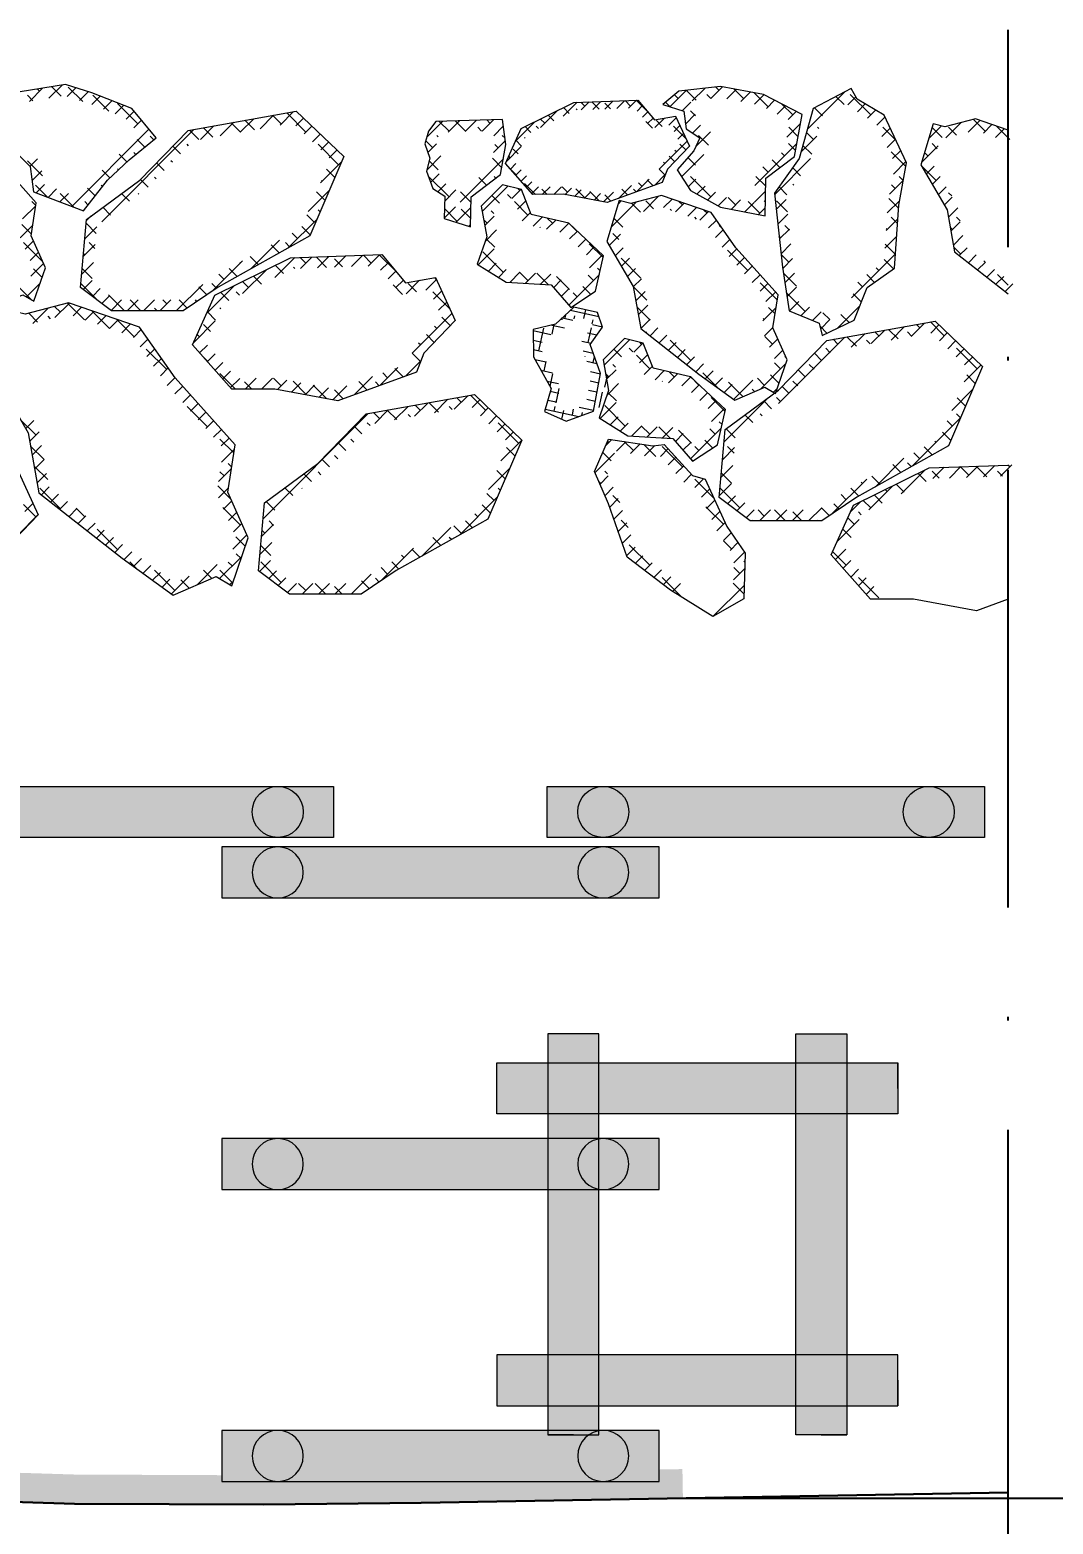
# Model space of a CAD drawing. Header units: inches. Extents: x 523 to 1492, y 69 to 539.
# Drawn here: x 922.42 to 950.49, y 446.07 to 487.04 of the extents above; entities that cross this region are included whole.
import ezdxf

# ---------------------------------------------------------------- set-up
doc = ezdxf.new("R2010")
doc.units = ezdxf.units.IN
doc.header["$MEASUREMENT"] = 0
doc.linetypes.add('ACAD_ISO10W100', pattern=[18, 12, -3, 0, -3])
doc.styles.get("Standard").update_dxf_attribs({"font": 'arial.ttf'})
doc.dimstyles.new('ISO-25', dxfattribs={"dimtxt": 2.5, "dimasz": 2.5, "dimexe": 1.25, "dimexo": 0, "dimtad": 1, "dimdec": 0, "dimtxsty": 'Standard', "dimcen": 2.5, "dimadec": 0, "dimazin": 0, "dimtfac": 1, "dimtdec": 0, "dimtmove": 0, "dimatfit": 3, "dimfxl": 0, "dimarcsym": 0})

# ---------------------------------------------------------------- blocks, each defined once
blk = doc.blocks.new('Полное обрушение')
at = {"color": 7, "linetype": 'ByBlock', "lineweight": 15}
for p, q in [((1989.624, -1385.71), (1989.985, -1385.349)), ((1990.158, -1385.625), (1990.519, -1385.264)), ((1990.497, -1385.571), (1990.235, -1385.309)), ((1990.656, -1385.576), (1990.895, -1385.337)), ((1991.087, -1385.713), (1990.691, -1385.317)), ((1989.722, -1385.695), (1989.568, -1385.541)), ((1989.905, -1385.429), (1989.847, -1385.371)), ((1990.997, -1385.684), (1991.236, -1385.445)), ((1991.333, -1385.797), (1991.565, -1385.566)), ((1991.805, -1385.981), (1991.365, -1385.541)), ((1991.656, -1385.923), (1991.888, -1385.692)), ((1992.599, -1386.327), (1992.038, -1385.766)), ((1991.979, -1386.049), (1992.211, -1385.818)), ((1992.283, -1386.194), (1992.496, -1385.981)), ((1995.954, -1386.46), (1996.325, -1386.089)), ((1996.535, -1386.327), (1996.301, -1386.093)), ((1996.5, -1386.362), (1996.871, -1385.992)), ((1997.209, -1386.552), (1996.683, -1386.025)), ((1996.932, -1386.38), (1997.144, -1386.167)), ((1990.787, -1388.589), (1992.903, -1386.472)), ((1991.607, -1389.011), (1994.14, -1386.477)), ((1992.487, -1386.44), (1992.7, -1386.227)), ((1994.273, -1386.758), (1994.014, -1386.5)), ((1994.316, -1386.751), (1994.686, -1386.38)), ((1994.654, -1386.691), (1994.403, -1386.439)), ((1994.862, -1386.654), (1995.232, -1386.283)), ((1995.413, -1386.552), (1995.158, -1386.296)), ((1995.408, -1386.557), (1995.778, -1386.186)), ((1995.798, -1386.487), (1995.539, -1386.229)), ((1997.161, -1386.599), (1997.373, -1386.387)), ((1992.789, -1386.966), (1992.576, -1386.753)), ((1993.037, -1386.765), (1992.936, -1386.664)), ((1993.769, -1387.153), (1993.557, -1386.941)), ((1993.991, -1386.926), (1993.954, -1386.888)), ((1997.39, -1386.819), (1997.603, -1386.607)), ((1998.107, -1387.45), (1997.546, -1386.888)), ((1997.62, -1387.039), (1997.832, -1386.827)), ((1989.979, -1387.748), (1989.568, -1387.337)), ((1989.635, -1387.495), (1989.848, -1387.283)), ((1992.298, -1387.372), (1992.085, -1387.16)), ((1992.541, -1387.167), (1992.487, -1387.113)), ((1993.325, -1387.607), (1993.113, -1387.395)), ((1993.547, -1387.38), (1993.505, -1387.337)), ((1997.613, -1387.943), (1998.186, -1387.371)), ((1997.849, -1387.259), (1998.061, -1387.046)), ((1989.695, -1387.884), (1989.961, -1387.619)), ((1991.832, -1387.805), (1991.62, -1387.593)), ((1992.065, -1387.589), (1992.038, -1387.562)), ((1993.103, -1387.834), (1993.056, -1387.786)), ((1998.003, -1387.795), (1997.775, -1387.567)), ((1990.118, -1388.336), (1989.793, -1388.011)), ((1989.809, -1388.219), (1990.042, -1387.986)), ((1990.135, -1388.342), (1990.368, -1388.11)), ((1991.43, -1388.3), (1991.216, -1388.087)), ((1991.626, -1388.047), (1991.589, -1388.011)), ((1992.882, -1388.061), (1992.669, -1387.849)), ((1997.276, -1388.73), (1997.848, -1388.158)), ((1997.734, -1388.423), (1997.505, -1388.195)), ((1997.658, -1387.899), (1997.64, -1387.881)), ((1989.438, -1388.934), (1989.797, -1388.576)), ((1989.798, -1388.569), (1989.688, -1388.46)), ((1990.461, -1388.466), (1990.693, -1388.233)), ((1990.84, -1388.609), (1990.467, -1388.235)), ((1991.234, -1388.553), (1991.14, -1388.46)), ((1991.853, -1388.829), (1991.639, -1388.614)), ((1992.37, -1388.448), (1992.155, -1388.233)), ((1992.628, -1388.257), (1992.607, -1388.235)), ((1991.184, -1388.984), (1991.316, -1388.852)), ((1996.728, -1389.727), (1997.51, -1388.945)), ((1997.433, -1389.021), (1997.236, -1388.823)), ((1997.599, -1388.737), (1997.546, -1388.684)), ((1989.369, -1389.452), (1989.716, -1389.106)), ((1989.678, -1389.348), (1989.415, -1389.085)), ((1991.142, -1389.476), (1991.471, -1389.146)), ((1991.455, -1389.329), (1991.178, -1389.052)), ((1996.984, -1389.47), (1996.837, -1389.322)), ((1997.329, -1389.366), (1997.101, -1389.137)), ((1989.986, -1390.105), (1989.463, -1389.582)), ((1989.507, -1389.764), (1989.734, -1389.536)), ((1989.645, -1390.075), (1989.872, -1389.847)), ((1991.099, -1389.967), (1991.429, -1389.638)), ((1991.42, -1389.742), (1991.26, -1389.582)), ((1995.708, -1390.297), (1996.489, -1389.517)), ((1996.481, -1389.865), (1996.261, -1389.644)), ((1996.769, -1389.704), (1996.648, -1389.582)), ((1989.665, -1390.503), (1990.01, -1390.158)), ((1991.057, -1390.459), (1991.386, -1390.129)), ((1991.147, -1389.919), (1991.107, -1389.879)), ((1994.648, -1390.909), (1995.469, -1390.087)), ((1995.413, -1390.144), (1995.397, -1390.128)), ((1995.905, -1390.187), (1995.685, -1389.967)), ((1996.361, -1390.543), (1996.91, -1389.994)), ((1996.595, -1390.427), (1996.371, -1390.203)), ((1996.91, -1390.294), (1996.872, -1390.256)), ((1997.209, -1390.144), (1997.054, -1389.989)), ((1997.064, -1390.289), (1997.375, -1389.978)), ((1997.779, -1390.264), (1997.488, -1389.974)), ((1997.529, -1390.273), (1997.84, -1389.962)), ((1997.994, -1390.257), (1998.304, -1389.946)), ((1998.213, -1390.249), (1997.995, -1390.031)), ((1998.459, -1390.241), (1998.769, -1389.93)), ((1999.005, -1390.144), (1998.791, -1389.93)), ((1998.923, -1390.225), (1999.234, -1389.915)), ((1999.679, -1390.368), (1999.225, -1389.915)), ((1999.26, -1390.338), (1999.473, -1390.125)), ((1989.971, -1390.538), (1989.735, -1390.303)), ((1991.348, -1390.569), (1991.071, -1390.292)), ((1991.099, -1390.866), (1991.344, -1390.621)), ((1994.964, -1390.593), (1994.821, -1390.45)), ((1995.329, -1390.509), (1995.109, -1390.289)), ((1995.637, -1390.817), (1995.469, -1390.649)), ((1995.473, -1390.982), (1996.134, -1390.32)), ((1995.994, -1390.724), (1995.77, -1390.5)), ((1996.086, -1390.368), (1996.07, -1390.352)), ((1999.466, -1390.58), (1999.679, -1390.367)), ((1999.673, -1390.823), (1999.885, -1390.61)), ((1999.958, -1390.987), (2000.329, -1390.616)), ((2000.505, -1390.889), (2000.797, -1390.597)), ((2000.789, -1390.581), (2000.749, -1390.541)), ((1989.7, -1391.166), (1989.29, -1390.756)), ((1989.544, -1391.074), (1989.913, -1390.704)), ((1991.498, -1391.168), (1991.035, -1390.705)), ((1991.354, -1391.059), (1991.568, -1390.845)), ((1991.61, -1391.253), (1991.824, -1391.039)), ((1992.235, -1391.456), (1991.798, -1391.019)), ((1993.651, -1391.456), (1994.379, -1390.729)), ((1994.489, -1391.016), (1994.273, -1390.8)), ((1994.491, -1391.514), (1995.247, -1390.759)), ((1994.757, -1390.835), (1994.627, -1390.705)), ((1995.092, -1391.17), (1994.868, -1390.946)), ((1995.393, -1391.021), (1995.301, -1390.929)), ((1999.865, -1391.003), (1999.606, -1390.745)), ((2000.246, -1390.935), (2000.015, -1390.705)), ((2001.17, -1391.41), (2000.689, -1390.929)), ((2000.712, -1391.131), (2000.938, -1390.905)), ((1989.716, -1391.799), (1990.136, -1391.38)), ((1990.474, -1391.491), (1990.316, -1391.333)), ((1990.324, -1391.641), (1990.723, -1391.241)), ((1991.131, -1391.699), (1990.672, -1391.24)), ((1990.821, -1391.592), (1991.057, -1391.356)), ((1991.155, -1391.707), (1991.391, -1391.471)), ((1991.817, -1391.936), (1991.332, -1391.451)), ((1991.865, -1391.446), (1992.155, -1391.156)), ((1992.304, -1391.456), (1992.604, -1391.156)), ((1992.684, -1391.456), (1992.384, -1391.156)), ((1992.753, -1391.456), (1993.053, -1391.156)), ((1993.133, -1391.456), (1993.056, -1391.378)), ((1993.202, -1391.456), (1993.502, -1391.156)), ((1993.392, -1391.266), (1993.282, -1391.156)), ((1993.954, -1391.379), (1993.731, -1391.156)), ((1994.222, -1391.198), (1994.178, -1391.154)), ((1994.733, -1391.709), (1994.506, -1391.482)), ((1994.872, -1391.399), (1994.852, -1391.378)), ((2000.853, -1391.439), (2001.079, -1391.213)), ((1989.85, -1391.765), (1989.604, -1391.519)), ((1990.206, -1391.671), (1990.137, -1391.603)), ((1991.489, -1391.823), (1991.725, -1391.587)), ((1991.823, -1391.938), (1992.059, -1391.702)), ((1992.494, -1392.164), (1992.018, -1391.688)), ((1992.157, -1392.053), (1992.392, -1391.817)), ((1994.127, -1392.328), (1994.722, -1391.732)), ((1994.594, -1392.019), (1994.403, -1391.827)), ((2000.126, -1392.615), (2001.22, -1391.52)), ((2000.801, -1391.94), (2000.738, -1391.877)), ((2001.17, -1391.86), (2000.941, -1391.63)), ((1992.477, -1392.182), (1992.692, -1391.967)), ((1992.662, -1392.445), (1992.877, -1392.23)), ((1994.29, -1392.164), (1994.228, -1392.102)), ((2000.731, -1392.319), (2000.519, -1392.106)), ((1993.392, -1393.062), (1992.831, -1392.501)), ((1992.847, -1392.709), (1993.063, -1392.494)), ((1994.295, -1392.609), (1994.507, -1392.396)), ((1994.515, -1392.838), (1994.359, -1392.682)), ((1994.505, -1392.848), (1994.718, -1392.635)), ((2000.358, -1392.844), (2000.127, -1392.612)), ((2000.352, -1392.389), (2000.299, -1392.336)), ((1993.033, -1392.973), (1993.248, -1392.757)), ((1993.218, -1393.236), (1993.434, -1393.021)), ((1994.715, -1393.086), (1994.928, -1392.874)), ((1994.926, -1393.325), (1995.138, -1393.112)), ((1999.238, -1393.502), (1999.737, -1393.004)), ((1999.885, -1393.269), (1999.651, -1393.035)), ((1999.941, -1393.249), (2000.366, -1392.824)), ((1993.406, -1393.497), (1993.619, -1393.285)), ((1993.618, -1393.734), (1993.831, -1393.522)), ((1995.282, -1393.605), (1994.852, -1393.174)), ((1995.136, -1393.563), (1995.395, -1393.305)), ((1995.729, -1393.603), (1995.525, -1393.399)), ((1995.545, -1393.604), (1995.847, -1393.302)), ((1995.996, -1393.601), (1996.298, -1393.299)), ((1996.535, -1393.511), (1996.323, -1393.299)), ((1996.434, -1393.613), (1996.691, -1393.356)), ((1996.812, -1393.683), (1997.07, -1393.426)), ((1997.209, -1393.736), (1996.86, -1393.387)), ((1997.191, -1393.753), (1997.449, -1393.496)), ((1997.785, -1393.863), (1997.411, -1393.489)), ((1997.949, -1393.893), (1998.333, -1393.51)), ((1998.331, -1393.511), (1998.331, -1393.511)), ((1998.536, -1393.756), (1999.035, -1393.257)), ((1998.895, -1393.626), (1998.661, -1393.392)), ((1999.225, -1393.507), (1999.117, -1393.399)), ((1999.454, -1393.287), (1999.321, -1393.154)), ((1993.83, -1393.971), (1994.043, -1393.759)), ((1997.57, -1393.823), (1997.828, -1393.566)), ((1998.235, -1393.864), (1997.995, -1393.623)), ((2000.737, -1394.249), (2001.108, -1393.878)), ((2001.283, -1394.152), (2001.654, -1393.781)), ((2001.475, -1393.96), (2001.35, -1393.835)), ((2002.148, -1394.185), (2001.731, -1393.767)), ((2001.775, -1394.109), (2001.987, -1393.897)), ((1994.515, -1394.634), (1993.954, -1394.073)), ((1994.042, -1394.208), (1994.255, -1393.996)), ((1994.254, -1394.445), (1994.467, -1394.233)), ((1996.035, -1397.154), (1998.923, -1394.267)), ((1999.23, -1394.409), (1999.062, -1394.242)), ((1999.099, -1394.54), (1999.469, -1394.17)), ((1999.702, -1394.433), (1999.443, -1394.174)), ((1999.645, -1394.443), (2000.015, -1394.073)), ((2000.083, -1394.365), (2000.015, -1394.297)), ((2000.191, -1394.346), (2000.561, -1393.975)), ((2000.352, -1394.185), (2000.206, -1394.039)), ((2000.846, -1394.23), (2000.587, -1393.971)), ((2001.227, -1394.162), (2001.138, -1394.073)), ((2002.004, -1394.329), (2002.216, -1394.117)), ((2002.233, -1394.549), (2002.445, -1394.337)), ((1989.8, -1394.858), (1989.381, -1394.439)), ((1989.525, -1394.685), (1989.744, -1394.465)), ((1989.632, -1395.027), (1989.89, -1394.768)), ((1994.466, -1394.682), (1994.679, -1394.47)), ((1994.678, -1394.919), (1994.891, -1394.707)), ((1998.749, -1394.827), (1998.537, -1394.615)), ((1998.971, -1394.6), (1998.893, -1394.522)), ((2002.462, -1394.769), (2002.675, -1394.556)), ((2003.046, -1395.083), (2002.485, -1394.522)), ((2002.692, -1394.988), (2002.904, -1394.776)), ((1990.025, -1395.532), (1989.656, -1395.163)), ((1989.7, -1395.408), (1989.958, -1395.149)), ((1995.233, -1395.352), (1994.852, -1394.971)), ((1994.89, -1395.156), (1995.103, -1394.944)), ((1998.306, -1395.281), (1998.093, -1395.069)), ((1998.528, -1395.054), (1998.444, -1394.971)), ((2002.563, -1395.566), (2003.133, -1394.996)), ((1989.768, -1395.789), (1990.027, -1395.53)), ((1994.891, -1395.604), (1995.25, -1395.246)), ((1997.862, -1395.736), (1997.65, -1395.524)), ((1998.084, -1395.509), (1997.995, -1395.42)), ((2002.597, -1395.532), (2002.583, -1395.518)), ((2002.947, -1395.432), (2002.718, -1395.204)), ((1990.125, -1396.081), (1989.754, -1395.71)), ((1989.836, -1396.169), (1990.095, -1395.911)), ((1994.81, -1396.134), (1995.169, -1395.776)), ((1994.964, -1395.981), (1994.851, -1395.868)), ((1995.174, -1395.742), (1995.076, -1395.644)), ((1997.366, -1396.138), (1997.151, -1395.923)), ((1997.624, -1395.947), (1997.546, -1395.869)), ((2002.225, -1396.353), (2002.797, -1395.781)), ((2002.677, -1396.061), (2002.449, -1395.832)), ((1990.474, -1396.879), (1989.913, -1396.318)), ((1989.957, -1396.498), (1990.17, -1396.284)), ((1995.16, -1396.626), (1994.791, -1396.257)), ((1994.812, -1396.582), (1995.087, -1396.306)), ((1996.849, -1396.519), (1996.634, -1396.304)), ((1997.107, -1396.328), (1997.097, -1396.318)), ((2002.542, -1396.375), (2002.485, -1396.318)), ((1989.806, -1397.109), (1989.463, -1396.767)), ((1989.496, -1396.958), (1989.723, -1396.732)), ((1990.208, -1396.696), (1990.422, -1396.482)), ((1990.459, -1396.893), (1990.673, -1396.68)), ((1994.95, -1396.893), (1995.177, -1396.665)), ((1996.356, -1396.924), (1996.118, -1396.686)), ((2001.421, -1397.605), (2002.459, -1396.568)), ((2002.272, -1397.003), (2002.044, -1396.775)), ((2002.373, -1396.654), (2002.179, -1396.461)), ((1988.226, -1398.678), (1989.864, -1397.04)), ((1990.711, -1397.091), (1990.924, -1396.877)), ((1991.147, -1397.103), (1990.91, -1396.866)), ((1990.962, -1397.289), (1991.176, -1397.075)), ((1995.413, -1397.328), (1994.928, -1396.843)), ((1995.088, -1397.204), (1995.315, -1396.977)), ((1996.321, -1397.338), (1996.199, -1397.216)), ((2001.778, -1397.406), (2001.587, -1397.216)), ((2001.924, -1397.103), (2001.845, -1397.025)), ((1991.213, -1397.486), (1991.427, -1397.273)), ((1991.465, -1397.684), (1991.678, -1397.47)), ((1992.045, -1398.001), (1991.484, -1397.44)), ((1995.204, -1397.985), (1995.591, -1397.599)), ((1995.226, -1397.515), (1995.453, -1397.288)), ((1995.547, -1397.911), (1995.285, -1397.649)), ((1995.993, -1397.646), (1996.323, -1397.316)), ((1996.086, -1397.552), (1996.008, -1397.474)), ((2000.402, -1398.176), (2001.183, -1397.395)), ((2001.475, -1397.552), (2001.269, -1397.347)), ((1991.716, -1397.882), (1991.93, -1397.668)), ((1991.967, -1398.079), (1992.181, -1397.866)), ((1992.221, -1398.275), (1992.436, -1398.06)), ((1995.951, -1398.137), (1996.28, -1397.808)), ((1996.249, -1398.164), (1995.972, -1397.887)), ((1999.271, -1398.858), (2000.163, -1397.966)), ((2000.338, -1398.212), (2000.117, -1397.991)), ((2000.914, -1397.89), (2000.693, -1397.669)), ((2001.202, -1397.728), (2001.138, -1397.665)), ((1992.573, -1398.53), (1992.382, -1398.338)), ((1992.482, -1398.463), (1992.696, -1398.248)), ((1992.742, -1398.651), (1992.957, -1398.436)), ((1994.224, -1398.966), (1994.779, -1398.411)), ((1994.843, -1398.796), (1995.452, -1398.186)), ((1995.188, -1398.45), (1995.081, -1398.343)), ((1995.432, -1398.245), (1995.301, -1398.114)), ((1995.937, -1398.6), (1996.238, -1398.299)), ((1996.535, -1398.899), (1995.974, -1398.338)), ((1999.762, -1398.534), (1999.566, -1398.338)), ((1999.903, -1398.226), (1999.83, -1398.152)), ((1993.003, -1398.84), (1993.218, -1398.625)), ((1993.617, -1399.124), (1993.056, -1398.563)), ((1993.264, -1399.028), (1993.479, -1398.813)), ((1993.525, -1399.216), (1994.009, -1398.732)), ((1994.003, -1399.061), (1993.775, -1398.833)), ((1994.63, -1398.79), (1994.402, -1398.562)), ((1995.201, -1398.912), (1994.852, -1398.563)), ((1995.126, -1398.962), (1995.215, -1398.873)), ((1996.192, -1398.794), (1996.406, -1398.58)), ((1996.447, -1398.987), (1996.662, -1398.773)), ((1998.453, -1399.227), (1999.002, -1398.678)), ((1998.954, -1399.073), (1998.738, -1398.857)), ((1999.222, -1398.891), (1999.117, -1398.787)), ((1999.454, -1398.675), (1999.273, -1398.494)), ((1996.703, -1399.181), (1996.956, -1398.927)), ((1997.209, -1399.124), (1997.012, -1398.927)), ((1997.105, -1399.227), (1997.405, -1398.927)), ((1997.761, -1399.227), (1997.461, -1398.927)), ((1997.555, -1399.227), (1997.855, -1398.927)), ((1998.21, -1399.227), (1997.995, -1399.012)), ((1998.004, -1399.227), (1998.304, -1398.927))]:
    blk.add_line(p, q, dxfattribs=at)
blk.add_lwpolyline([(1991.111, -1388.712), (1991.763, -1387.87), (1991.763, -1387.87), (1991.763, -1387.87), (1991.763, -1387.87), (1992.363, -1387.311), (1993.102, -1386.712), (1992.433, -1385.904), (1991.336, -1385.477), (1990.615, -1385.249), (1988.683, -1385.556), (1988.808, -1386.67), (1989.641, -1387.5), (1989.739, -1388.193)], close=True, dxfattribs=at)
for points in [[(1985.456, -1385.901), (1985.116, -1387.026), (1985.836, -1388.257), (1986.042, -1389.408), (1987.64, -1390.664), (1988.622, -1391.373), (1989.445, -1391.016), (1989.745, -1391.192), (1990.062, -1390.275), (1989.671, -1389.394), (1989.81, -1388.488), (1988.657, -1387.199), (1987.977, -1386.232), (1986.612, -1385.761), (1985.777, -1385.98), (1985.456, -1385.901)], [(1991.026, -1390.811), (1991.187, -1388.947), (1992.652, -1387.867), (1993.982, -1386.505), (1996.947, -1385.978), (1998.248, -1387.225), (1997.315, -1389.398), (1994.802, -1390.804), (1993.84, -1391.456), (1991.879, -1391.456), (1991.026, -1390.811)], [(1994.1, -1392.388), (1994.711, -1391.023), (1996.787, -1389.998), (1999.293, -1389.913), (1999.948, -1390.684), (2000.769, -1390.537), (2001.309, -1391.715), (2000.449, -1392.613), (2000.242, -1393.14), (1998.084, -1393.918), (1996.358, -1393.599), (1995.174, -1393.606), (1994.1, -1392.388)], [(1989.048, -1391.431), (1988.562, -1393.039), (1989.591, -1394.797), (1989.885, -1396.441), (1992.168, -1398.237), (1993.571, -1399.249), (1994.746, -1398.739), (1995.174, -1398.991), (1995.627, -1397.681), (1995.07, -1396.422), (1995.268, -1395.128), (1993.62, -1393.287), (1992.649, -1391.906), (1990.699, -1391.232), (1989.506, -1391.544), (1989.048, -1391.431)], [(1995.912, -1398.582), (1996.073, -1396.718), (1997.538, -1395.638), (1998.868, -1394.276), (2001.833, -1393.749), (2003.134, -1394.997), (2002.201, -1397.169), (1999.688, -1398.575), (1998.726, -1399.227), (1996.764, -1399.227), (1995.912, -1398.582)], [(1982.657, -1397.718), (1983.268, -1396.354), (1985.344, -1395.328), (1987.85, -1395.243), (1988.505, -1396.014), (1989.326, -1395.868), (1989.866, -1397.045), (1989.006, -1397.944), (1988.799, -1398.471), (1986.641, -1399.249), (1984.915, -1398.93), (1983.731, -1398.937), (1982.657, -1397.718)]]:
    blk.add_lwpolyline(points, dxfattribs=at)
blk = doc.blocks.new('Руд.стойка 0.14 - 1.1')
at = {"linetype": 'ByBlock', "lineweight": 15}
blk.add_hatch(color=252, dxfattribs=at).paths.add_polyline_path([(2005.719, -1382.257), (2007.119, -1382.257), (2007.119, -1393.257), (2005.719, -1393.257)])
at = {"color": 7, "linetype": 'ByBlock', "lineweight": 15}
for p, q in [((2006.419, -1393.257), (2007.119, -1393.257)), ((2007.119, -1393.257), (2006.419, -1393.257))]:
    blk.add_line(p, q, dxfattribs=at)
blk.add_lwpolyline([(2005.719, -1382.257), (2007.119, -1382.257), (2007.119, -1393.257), (2005.719, -1393.257), (2005.719, -1382.257)], dxfattribs=at)
blk = doc.blocks.new('Костер 1.1х1.1м')
at = {"color": 7, "linetype": 'ByBlock', "lineweight": 15, "xscale": -1}
blk.add_blockref('Руд.стойка 0.14 - 1.1', (3966.368, -11.192), dxfattribs=at)
at = {"color": 7, "linetype": 'ByBlock', "lineweight": 15}
blk.add_blockref('Руд.стойка 0.14 - 1.1', (-39.67, -11.192), dxfattribs=at)
at = {"color": 7, "linetype": 'ByBlock', "lineweight": 15, "rotation": 90}
blk.add_blockref('Руд.стойка 0.14 - 1.1', (575.592, -3401.368), dxfattribs=at)
at = {"color": 7, "linetype": 'ByBlock', "lineweight": 15, "xscale": -1, "rotation": 90}
blk.add_blockref('Руд.стойка 0.14 - 1.1', (575.592, 603.47), dxfattribs=at)
blk = doc.blocks.new('S - 140')
at = {"linetype": 'ByBlock', "lineweight": 15}
h = blk.add_hatch(color=7, dxfattribs=at)
edge = h.paths.add_edge_path()
edge.add_arc((1417, -1396.7), 70, 0, 360)
at = {"color": 7, "linetype": 'ByBlock', "lineweight": 15}
blk.add_circle((1417, -1396.7), 70, dxfattribs=at)
blk = doc.blocks.new('2 стойки под брус')
at = {"linetype": 'ByBlock', "lineweight": 15}
blk.add_hatch(color=254, dxfattribs=at).paths.add_polyline_path([(1908.082, -1350.965), (1908.082, -1349.565), (1920.082, -1349.565), (1920.082, -1350.965)])
at = {"color": 7, "linetype": 'ByBlock', "lineweight": 15}
blk.add_lwpolyline([(1908.082, -1350.965), (1908.082, -1349.565), (1920.082, -1349.565), (1920.082, -1350.965), (1908.082, -1350.965)], dxfattribs=at)
at = {"color": 7, "linetype": 'ByBlock', "lineweight": 15, "xscale": 0.009999999999990905, "yscale": 0.009999999999990905, "zscale": 0.009999999999990905}
for p in [(1895.447, -1336.298), (1904.379, -1336.298)]:
    blk.add_blockref('S - 140', p, dxfattribs=at)
blk = doc.blocks.new('*D313')
at = {"color": 0, "linetype": 'ByBlock', "lineweight": -2}
for p, q in [((940.335, 446.776), (957.311, 446.776)), ((956.061, 405.896), (956.061, 444.976)), ((940.335, 404.096), (957.311, 404.096))]:
    blk.add_line(p, q, dxfattribs=at)
at = {"color": 0, "linetype": 'ByBlock'}
for points in [[(955.761, 444.976), (956.361, 444.976), (956.061, 446.776)], [(955.761, 405.896), (956.361, 405.896), (956.061, 404.096)]]:
    blk.add_solid(points, dxfattribs=at)
at = {"layer": 'Defpoints', "color": 0, "linetype": 'ByBlock'}
for p in [(940.335, 446.776), (956.061, 446.776), (940.335, 404.096)]:
    blk.add_point(p, dxfattribs=at)
at = {"color": 0, "linetype": 'ByBlock', "lineweight": 15, "insert": (954.25, 425.436), "char_height": 1.8, "attachment_point": 5, "rotation": 90}
blk.add_mtext('бутовый штрек 4300', dxfattribs=at)

msp = doc.modelspace()

# ---------------------------------------------------------------- hatches: boundary and pattern name
at = {"linetype": 'ByBlock', "lineweight": 15}
h = msp.add_hatch(dxfattribs=at)
h.set_pattern_fill('ANSI38', scale=0.25, style=0)
h.set_pattern_definition([(45, (-1096.8248, 5103.3951), (-0.56126601, 0.56126601), []), (135, (-1096.8248, 5103.3951), (-1.68379802, 0.56126601), [1.984375, -1.190625])])
h.paths.add_polyline_path([(940.321, 447.576), (940.335, 446.776), (933.157, 446.65), (928.836, 446.604), (923.637, 446.628), (915.931, 446.867), (909.021, 447.149), (904.002, 447.286), (894.183, 447.289), (886.32, 447.116), (881.553, 446.98), (873.506, 446.792), (868.626, 446.75), (861.19, 446.788), (855.764, 446.869), (844.806, 447.082), (832.319, 447.233), (826.84, 447.225), (808.646, 446.967), (796.65, 446.72), (784.568, 446.464), (775.145, 446.464), (770.676, 446.637), (770.09, 445.614), (769.872, 443.997), (770.063, 440.583), (770.416, 437.618), (770.652, 434.373), (770.638, 431.876), (770.502, 428.578), (770.483, 426.684), (770.299, 425.952), (769.705, 425.539), (768.657, 425.358), (765.923, 425.45), (763.853, 425.58), (761.453, 425.748), (761.466, 424.581), (761.627, 422.971), (761.904, 420.476), (762.022, 417.183), (761.901, 414.739), (761.529, 412.035), (761.051, 409.091), (760.933, 407.175), (761.056, 405.444), (761.351, 404.484), (762.129, 403.839), (762.945, 403.697), (765.287, 403.824), (767.322, 403.933), (772.708, 404.044), (778.565, 404.116), (784.032, 404.116), (796.282, 404.116), (809.757, 403.873), (819.847, 403.695), (827.33, 403.578), (833.927, 403.507), (841.148, 403.488), (854.619, 403.654), (860.337, 403.768), (868.564, 403.912), (875.462, 403.971), (880.948, 403.95), (890.642, 403.739), (898.9, 403.513), (907.583, 403.396), (914.004, 403.455), (922.049, 403.733), (924.783, 403.848), (928.822, 403.999), (933.208, 404.102), (940.335, 404.096), (940.334, 403.296), (933.217, 403.302), (928.847, 403.2), (924.815, 403.048), (922.079, 402.933), (914.021, 402.655), (907.582, 402.596), (898.884, 402.713), (890.622, 402.939), (880.937, 403.15), (875.464, 403.171), (868.575, 403.112), (860.352, 402.968), (854.632, 402.855), (841.152, 402.688), (833.922, 402.707), (827.319, 402.778), (819.834, 402.895), (809.742, 403.073), (796.274, 403.316), (784.032, 403.316), (778.57, 403.316), (772.722, 403.244), (767.351, 403.133), (765.33, 403.026), (762.898, 402.893), (761.783, 403.087), (760.656, 404.02), (760.265, 405.296), (760.131, 407.171), (760.255, 409.18), (760.738, 412.154), (761.103, 414.813), (761.221, 417.189), (761.105, 420.418), (760.831, 422.888), (760.666, 424.537), (760.644, 426.607), (763.906, 426.378), (765.962, 426.249), (768.601, 426.161), (769.394, 426.297), (769.596, 426.438), (769.684, 426.787), (769.703, 428.598), (769.838, 431.895), (769.852, 434.346), (769.62, 437.542), (769.266, 440.513), (769.069, 444.028), (769.318, 445.876), (770.222, 447.455), (775.161, 447.264), (784.559, 447.264), (796.633, 447.52), (808.632, 447.767), (826.834, 448.025), (832.324, 448.033), (844.818, 447.882), (855.778, 447.669), (861.198, 447.588), (868.625, 447.55), (873.493, 447.592), (881.533, 447.78), (886.3, 447.916), (894.174, 448.089), (904.013, 448.086), (909.048, 447.949), (915.959, 447.667), (923.652, 447.427), (928.834, 447.404), (933.145, 447.449)])

# ---------------------------------------------------------------- linework, layer by layer
at = {"color": 7, "linetype": 'ACAD_ISO10W100'}
msp.add_line((949.259, 263.88), (949.259, 487.042), dxfattribs=at)
at = {"color": 7, "linetype": 'ByBlock', "lineweight": 15}
for p, q in [((939.976, 484.932), (940.426, 485.381)), ((940.204, 485.159), (940.105, 485.258)), ((940.701, 485.111), (940.43, 485.382)), ((940.592, 485.098), (940.933, 485.439)), ((941.104, 485.157), (940.99, 485.272)), ((941.099, 485.157), (941.42, 485.478)), ((941.326, 485.384), (941.236, 485.474)), ((941.542, 485.15), (941.799, 485.407)), ((942, 485.159), (941.741, 485.418)), ((941.92, 485.079), (942.177, 485.336)), ((942.673, 484.935), (942.293, 485.315)), ((942.298, 485.009), (942.554, 485.264)), ((943.75, 484.32), (944.767, 485.337)), ((944.756, 484.993), (944.533, 485.215)), ((944.863, 484.984), (945.082, 485.203)), ((945.487, 484.71), (944.926, 485.272)), ((936.427, 484.365), (936.89, 484.828)), ((937.048, 484.672), (937.433, 485.057)), ((937.212, 484.753), (937.055, 484.91)), ((937.433, 484.847), (937.406, 484.873)), ((937.642, 484.952), (937.533, 485.06)), ((937.54, 484.85), (937.758, 485.068)), ((938.041, 484.867), (937.837, 485.071)), ((937.866, 484.861), (938.083, 485.079)), ((938.191, 484.872), (938.409, 485.09)), ((938.345, 484.878), (938.192, 485.03)), ((938.517, 484.884), (938.734, 485.101)), ((938.899, 484.952), (938.749, 485.102)), ((938.842, 484.895), (939.059, 485.112)), ((939.371, 484.795), (939.053, 485.112)), ((939.078, 484.816), (939.227, 484.965)), ((939.222, 484.646), (939.371, 484.795)), ((939.985, 484.929), (939.867, 485.047)), ((940.317, 484.823), (940.556, 485.062)), ((940.676, 484.687), (940.541, 484.822)), ((942.627, 484.889), (942.85, 485.111)), ((942.923, 484.735), (943.146, 484.958)), ((943.347, 484.71), (943.049, 485.008)), ((943.219, 484.582), (943.442, 484.805)), ((944.165, 484.685), (943.943, 484.907)), ((945.121, 484.793), (945.34, 485.012)), ((945.401, 484.625), (945.62, 484.843)), ((933.307, 484.099), (933.739, 484.532)), ((933.918, 484.261), (933.65, 484.529)), ((933.893, 484.237), (934.204, 484.548)), ((934.375, 484.253), (934.084, 484.544)), ((934.358, 484.253), (934.669, 484.564)), ((934.809, 484.268), (934.703, 484.373)), ((934.823, 484.269), (935.134, 484.58)), ((935.04, 484.486), (934.953, 484.573)), ((935.142, 484.138), (935.407, 484.404)), ((935.739, 483.992), (936.268, 484.521)), ((936.16, 484.233), (936.003, 484.39)), ((936.37, 484.337), (936.306, 484.402)), ((936.542, 484.48), (936.424, 484.598)), ((936.791, 484.545), (936.634, 484.702)), ((939.501, 484.35), (939.32, 484.531)), ((939.366, 484.476), (939.515, 484.625)), ((939.566, 484.361), (939.826, 484.621)), ((939.768, 484.397), (939.606, 484.559)), ((939.949, 484.43), (940.153, 484.634)), ((940.414, 484.065), (940.078, 484.402)), ((940.094, 484.26), (940.252, 484.419)), ((940.148, 484.646), (940.12, 484.674)), ((940.428, 484.486), (940.396, 484.518)), ((940.404, 484.461), (940.671, 484.728)), ((940.602, 484.211), (940.819, 484.427)), ((943.189, 484.103), (943.562, 484.476)), ((943.496, 484.113), (943.238, 484.371)), ((944.065, 484.336), (944.028, 484.373)), ((945.653, 484.427), (945.878, 484.653)), ((945.797, 484.122), (946.022, 484.348)), ((946.177, 484.02), (945.824, 484.373)), ((947.083, 484.061), (947.43, 484.408)), ((947.451, 484.094), (947.176, 484.369)), ((947.552, 484.081), (947.972, 484.501)), ((947.838, 484.156), (947.62, 484.373)), ((947.957, 484.486), (947.948, 484.495)), ((948.16, 484.24), (948.481, 484.561)), ((948.63, 484.261), (948.304, 484.588)), ((948.579, 484.21), (948.815, 484.446)), ((948.912, 484.095), (949.148, 484.33)), ((949.304, 484.037), (948.937, 484.403)), ((933.469, 483.812), (933.277, 484.003)), ((933.338, 483.681), (933.572, 483.915)), ((933.623, 484.107), (933.581, 484.149)), ((935.136, 483.683), (935.463, 484.01)), ((935.454, 484.072), (935.377, 484.149)), ((935.909, 483.856), (935.75, 484.015)), ((936.006, 484.073), (935.992, 484.087)), ((939.684, 483.222), (940.45, 483.988)), ((940.193, 484.045), (940.351, 484.203)), ((940.688, 483.847), (941.09, 484.25)), ((941.036, 483.878), (940.765, 484.149)), ((942.309, 482.774), (943.462, 483.927)), ((943.427, 483.733), (943.235, 483.924)), ((943.58, 483.701), (944.009, 484.13)), ((943.916, 484.037), (943.724, 484.228)), ((945.941, 483.817), (946.167, 484.043)), ((947.312, 483.783), (947.171, 483.924)), ((949.246, 483.979), (949.259, 483.992)), ((933.314, 483.209), (933.691, 483.586)), ((934.223, 482.321), (935.409, 483.507)), ((935.364, 483.264), (935.106, 483.522)), ((935.265, 483.812), (935.176, 483.901)), ((935.484, 483.423), (935.901, 483.84)), ((935.599, 483.537), (935.555, 483.581)), ((935.811, 483.639), (935.677, 483.773)), ((940.107, 483.429), (939.959, 483.578)), ((940.156, 483.694), (940.112, 483.738)), ((940.415, 483.75), (940.254, 483.911)), ((940.3, 483.01), (940.913, 483.623)), ((940.683, 483.333), (940.47, 483.546)), ((942.853, 482.525), (943.839, 483.511)), ((943.122, 483.588), (943.036, 483.674)), ((943.872, 483.631), (943.628, 483.875)), ((946.453, 483.295), (946.048, 483.7)), ((946.085, 483.512), (946.311, 483.738)), ((946.889, 483.418), (947.338, 483.867)), ((947.059, 483.588), (946.968, 483.679)), ((933.623, 483.209), (933.375, 483.456)), ((935.602, 483.226), (935.751, 483.375)), ((935.756, 483.066), (935.647, 483.175)), ((935.749, 483.059), (935.898, 483.208)), ((939.846, 483.062), (939.684, 483.224)), ((939.842, 483.38), (939.805, 483.417)), ((942.673, 483.139), (942.528, 483.284)), ((942.996, 483.265), (942.786, 483.475)), ((943.562, 483.043), (943.347, 483.258)), ((946.11, 483.088), (946.455, 483.433)), ((947.283, 482.914), (946.873, 483.325)), ((947.01, 483.09), (947.229, 483.309)), ((933.918, 482.465), (933.356, 483.026)), ((933.412, 482.858), (933.647, 483.093)), ((933.609, 482.605), (933.827, 482.824)), ((934.945, 482.785), (934.731, 482.999)), ((934.828, 482.058), (935.529, 482.759)), ((935.199, 482.98), (935.152, 483.026)), ((935.857, 482.638), (935.805, 482.69)), ((935.896, 482.892), (936.045, 483.041)), ((936.293, 482.529), (935.992, 482.83)), ((936.044, 482.725), (936.192, 482.874)), ((936.191, 482.558), (936.372, 482.739)), ((936.477, 482.53), (936.688, 482.741)), ((936.793, 482.531), (937.004, 482.743)), ((937.17, 482.594), (937.022, 482.743)), ((937.099, 482.523), (937.279, 482.703)), ((938.571, 482.423), (938.92, 482.773)), ((939.063, 482.601), (939.412, 482.95)), ((939.213, 482.752), (939.12, 482.845)), ((939.515, 482.764), (939.351, 482.928)), ((939.554, 482.778), (939.852, 483.076)), ((940.475, 482.736), (940.692, 482.953)), ((941.102, 482.465), (940.541, 483.026)), ((940.721, 482.533), (940.942, 482.754)), ((942.609, 482.754), (942.337, 483.026)), ((943.188, 482.519), (942.973, 482.734)), ((943.375, 482.781), (943.354, 482.802)), ((946.007, 482.536), (946.382, 482.911)), ((946.161, 482.69), (946.055, 482.795)), ((946.383, 482.916), (946.273, 483.026)), ((947.176, 482.807), (947.395, 483.026)), ((947.341, 482.523), (947.561, 482.743)), ((933.799, 482.346), (934.105, 482.653)), ((934.522, 482.31), (934.23, 482.602)), ((935.305, 482.292), (935.093, 482.504)), ((935.618, 482.428), (935.52, 482.526)), ((935.641, 482.422), (935.888, 482.669)), ((936.081, 481.964), (935.714, 482.332)), ((935.795, 482.127), (936.026, 482.358)), ((936.606, 482.53), (936.463, 482.673)), ((937.364, 482.474), (937.545, 482.654)), ((937.642, 482.437), (937.398, 482.681)), ((937.63, 482.425), (937.81, 482.605)), ((938.045, 482.348), (937.783, 482.61)), ((937.895, 482.376), (938.075, 482.556)), ((938.16, 482.327), (938.429, 482.595)), ((938.36, 482.347), (938.192, 482.516)), ((938.369, 481.633), (939.061, 482.325)), ((938.428, 482.594), (938.427, 482.595)), ((938.563, 482.276), (938.639, 482.353)), ((938.822, 482.514), (938.658, 482.678)), ((939.173, 482.044), (938.927, 482.29)), ((939.053, 482.597), (938.978, 482.673)), ((939.249, 482.064), (939.669, 482.484)), ((939.529, 482.137), (939.313, 482.353)), ((939.65, 482.465), (939.639, 482.476)), ((939.801, 482.168), (940.037, 482.403)), ((940.135, 482.052), (940.371, 482.288)), ((940.323, 482.241), (940.226, 482.338)), ((941.01, 482.373), (941.23, 482.594)), ((941.298, 482.213), (941.535, 482.45)), ((941.775, 482.241), (941.574, 482.442)), ((941.656, 482.121), (941.912, 482.378)), ((942.033, 482.049), (942.289, 482.306)), ((942.449, 482.016), (942.129, 482.336)), ((942.298, 482.314), (942.605, 482.622)), ((942.598, 482.316), (942.561, 482.353)), ((942.897, 482.12), (943.169, 482.392)), ((943.206, 482.053), (942.905, 482.353)), ((945.941, 482.021), (946.279, 482.359)), ((946.25, 482.151), (945.985, 482.416)), ((947.507, 482.24), (947.726, 482.459)), ((947.71, 482.488), (947.62, 482.577)), ((933.784, 481.883), (934.094, 482.192)), ((934.142, 481.792), (933.792, 482.142)), ((934.117, 481.767), (934.519, 482.168)), ((934.511, 481.872), (934.254, 482.128)), ((934.897, 481.678), (935.155, 481.936)), ((935.142, 482.006), (935.071, 482.077)), ((935.923, 481.806), (936.154, 482.037)), ((936.229, 481.663), (936.479, 481.913)), ((936.755, 481.74), (936.612, 481.883)), ((938.683, 481.636), (938.442, 481.877)), ((940.025, 482.09), (939.987, 482.128)), ((940.469, 481.937), (940.705, 482.173)), ((940.71, 481.854), (940.66, 481.904)), ((940.803, 481.822), (941.039, 482.058)), ((940.997, 482.016), (940.911, 482.102)), ((942.41, 481.977), (942.594, 482.161)), ((942.94, 481.714), (943.213, 481.987)), ((946.222, 481.73), (946.048, 481.904)), ((947.508, 482.241), (947.505, 482.243)), ((947.621, 481.905), (947.879, 482.163)), ((947.943, 481.805), (947.844, 481.904)), ((934.459, 481.659), (934.507, 481.707)), ((934.959, 481.74), (934.869, 481.83)), ((934.909, 481.24), (935.224, 481.556)), ((936.429, 481.617), (936.418, 481.628)), ((936.594, 481.579), (936.844, 481.829)), ((936.959, 481.495), (937.207, 481.743)), ((937.429, 481.515), (937.196, 481.748)), ((937.226, 481.313), (937.438, 481.525)), ((941.041, 481.611), (941.256, 481.826)), ((941.226, 481.347), (941.441, 481.563)), ((941.42, 481.593), (941.334, 481.679)), ((942.984, 481.309), (943.256, 481.582)), ((943.26, 481.549), (943.13, 481.679)), ((945.909, 481.54), (946.231, 481.862)), ((945.936, 481.567), (945.912, 481.591)), ((947.732, 481.567), (947.67, 481.629)), ((947.689, 481.524), (947.947, 481.782)), ((935.17, 481.08), (934.935, 481.315)), ((937.457, 481.095), (937.669, 481.307)), ((937.688, 480.877), (937.9, 481.089)), ((938.145, 480.798), (937.765, 481.179)), ((938.314, 481.13), (938.623, 481.439)), ((938.579, 481.291), (938.415, 481.455)), ((938.48, 480.846), (938.699, 481.066)), ((941.412, 481.084), (941.627, 481.299)), ((943.017, 481.343), (942.976, 481.384)), ((943.028, 480.904), (943.3, 481.176)), ((945.876, 481.058), (946.199, 481.381)), ((946.161, 480.894), (945.884, 481.17)), ((947.757, 481.143), (948.016, 481.402)), ((947.957, 480.894), (947.768, 481.082)), ((947.919, 480.856), (948.132, 481.069)), ((934.72, 480.603), (935.156, 481.039)), ((935.408, 480.393), (934.847, 480.954)), ((934.996, 480.429), (935.213, 480.647)), ((937.775, 480.515), (938.132, 480.871)), ((939.184, 480.237), (938.64, 480.781)), ((938.646, 480.563), (938.865, 480.782)), ((942.119, 480.445), (941.558, 481.006)), ((941.603, 480.826), (941.815, 481.039)), ((941.815, 480.589), (942.027, 480.802)), ((943.242, 480.669), (943.03, 480.881)), ((943.073, 480.5), (943.344, 480.771)), ((944.959, 479.693), (946.166, 480.899)), ((946.115, 480.49), (945.855, 480.75)), ((948.17, 480.658), (948.384, 480.872)), ((948.421, 480.46), (948.635, 480.674)), ((948.63, 480.669), (948.591, 480.709)), ((935.271, 480.256), (935.489, 480.474)), ((935.581, 480.117), (935.864, 480.4)), ((936.081, 480.168), (935.848, 480.401)), ((936.004, 480.091), (936.288, 480.374)), ((936.647, 480.052), (936.327, 480.372)), ((936.427, 480.065), (936.711, 480.348)), ((937.225, 479.923), (936.867, 480.281)), ((937.203, 479.494), (938.042, 480.333)), ((937.878, 480.168), (937.731, 480.315)), ((938.064, 480.431), (937.99, 480.505)), ((938.811, 480.28), (939.031, 480.499)), ((942.027, 480.352), (942.239, 480.565)), ((942.239, 480.115), (942.451, 480.327)), ((943.449, 480.013), (943.093, 480.37)), ((943.132, 480.11), (943.395, 480.373)), ((945.592, 480.115), (945.377, 480.33)), ((945.712, 480.445), (945.638, 480.518)), ((948.673, 480.263), (948.886, 480.476)), ((948.924, 480.065), (949.138, 480.279)), ((949.259, 480.04), (948.967, 480.332)), ((936.783, 479.972), (936.995, 480.184)), ((936.993, 479.733), (937.205, 479.945)), ((937.429, 479.719), (937.319, 479.829)), ((937.808, 479.789), (937.591, 480.006)), ((939.342, 479.63), (938.971, 480.001)), ((938.973, 479.992), (939.196, 480.216)), ((939.041, 479.611), (939.299, 479.87)), ((942.451, 479.878), (942.663, 480.09)), ((942.923, 479.641), (942.456, 480.108)), ((942.611, 479.59), (942.875, 479.853)), ((943.691, 479.322), (943.172, 479.841)), ((943.19, 479.719), (943.454, 479.983)), ((945.263, 479.996), (945.132, 480.126)), ((949.175, 479.867), (949.389, 480.081)), ((939.44, 479.083), (939.089, 479.434)), ((939.109, 479.23), (939.368, 479.489)), ((942.53, 479.06), (942.889, 479.418)), ((942.863, 479.252), (942.681, 479.434)), ((943.258, 479.338), (943.512, 479.593)), ((943.576, 479.207), (943.806, 479.437)), ((944.579, 478.863), (945.199, 479.483)), ((945.235, 479.574), (945.004, 479.805)), ((937.021, 479.089), (937.01, 479.147)), ((937.028, 479.142), (937.313, 479.079)), ((937.097, 479.127), (937.118, 479.226)), ((937.254, 479.352), (938.029, 479.184)), ((937.355, 479.119), (937.372, 479.197)), ((937.618, 479.132), (937.669, 479.367)), ((937.845, 478.98), (937.868, 479.089)), ((939.181, 478.853), (939.436, 479.108)), ((942.568, 479.098), (942.54, 479.126)), ((943.895, 479.077), (944.125, 479.307)), ((944.115, 478.848), (944.363, 479.096)), ((944.362, 479.1), (944.175, 479.287)), ((944.898, 479.014), (944.672, 479.239)), ((946.594, 478.633), (946.965, 479.004)), ((947.508, 478.649), (947.124, 479.032)), ((936.228, 478.796), (936.71, 478.691)), ((936.384, 478.242), (936.519, 478.862)), ((936.739, 478.945), (937.087, 478.869)), ((936.744, 478.699), (936.8, 478.959)), ((937.719, 478.731), (937.974, 478.676)), ((937.733, 478.468), (937.822, 478.875)), ((937.851, 478.962), (938.124, 478.903)), ((939.365, 478.709), (939.313, 478.761)), ((939.433, 478.656), (939.646, 478.869)), ((939.684, 478.458), (939.898, 478.672)), ((942.573, 478.653), (942.808, 478.888)), ((942.793, 478.424), (942.581, 478.636)), ((942.961, 476.796), (944.78, 478.615)), ((944.287, 478.726), (944.099, 478.914)), ((945.095, 478.367), (944.837, 478.625)), ((944.956, 478.342), (945.326, 478.712)), ((945.502, 478.439), (945.873, 478.81)), ((945.712, 478.649), (945.599, 478.761)), ((946.239, 478.57), (945.98, 478.829)), ((946.048, 478.536), (946.419, 478.907)), ((946.62, 478.638), (946.497, 478.761)), ((946.834, 478.873), (946.743, 478.964)), ((947.14, 478.73), (947.361, 478.951)), ((947.378, 478.519), (947.59, 478.731)), ((936.23, 478.535), (936.471, 478.483)), ((936.233, 478.275), (936.473, 478.222)), ((937.558, 478.506), (937.813, 478.451)), ((937.595, 478.238), (937.871, 478.178)), ((938.172, 477.844), (938.873, 478.545)), ((938.649, 478.078), (938.437, 478.29)), ((938.962, 478.214), (938.864, 478.312)), ((938.985, 478.208), (939.232, 478.455)), ((939.201, 478.424), (939.149, 478.476)), ((939.935, 478.26), (940.149, 478.474)), ((940.548, 477.975), (939.987, 478.536)), ((940.187, 478.063), (940.4, 478.276)), ((942.711, 478.342), (942.939, 478.57)), ((942.849, 478.031), (943.076, 478.258)), ((944.376, 478.188), (944.252, 478.312)), ((944.589, 478.424), (944.455, 478.558)), ((945.477, 478.434), (945.375, 478.536)), ((947.607, 478.299), (947.819, 478.511)), ((947.836, 478.079), (948.049, 478.292)), ((948.406, 477.751), (947.844, 478.312)), ((936.274, 478.006), (936.587, 477.938)), ((936.524, 477.691), (936.58, 477.949)), ((937.65, 478.084), (937.652, 478.096)), ((937.695, 477.956), (937.972, 477.896)), ((937.873, 477.918), (937.908, 478.076)), ((938.486, 477.792), (938.415, 477.863)), ((939.425, 477.751), (939.058, 478.118)), ((939.139, 477.913), (939.37, 478.144)), ((939.267, 477.592), (939.498, 477.823)), ((940.438, 477.865), (940.652, 478.079)), ((940.689, 477.667), (940.903, 477.881)), ((942.469, 477.202), (943.163, 477.896)), ((943.017, 477.751), (942.852, 477.916)), ((943.17, 478.047), (943.13, 478.087)), ((943.932, 477.734), (943.803, 477.863)), ((944.14, 477.975), (943.942, 478.174)), ((948.049, 477.394), (948.507, 477.852)), ((948.066, 477.86), (948.278, 478.072)), ((936.439, 477.71), (936.752, 477.642)), ((936.604, 477.414), (936.918, 477.346)), ((936.69, 477.26), (936.767, 477.614)), ((937.789, 477.416), (938.024, 477.365)), ((937.796, 477.675), (938.071, 477.615)), ((938.192, 477.241), (938.262, 477.561)), ((938.303, 477.526), (938.213, 477.616)), ((938.241, 477.464), (938.499, 477.722)), ((939.573, 477.449), (939.823, 477.7)), ((939.773, 477.403), (939.762, 477.414)), ((939.938, 477.365), (940.188, 477.615)), ((940.099, 477.526), (939.956, 477.669)), ((940.303, 477.281), (940.551, 477.529)), ((940.772, 477.302), (940.54, 477.534)), ((941.306, 477.217), (940.885, 477.638)), ((940.947, 477.476), (941.162, 477.691)), ((941.208, 477.288), (941.423, 477.503)), ((941.982, 476.99), (941.59, 477.382)), ((941.729, 476.912), (942.253, 477.435)), ((942.568, 477.302), (942.38, 477.49)), ((942.973, 477.346), (942.737, 477.582)), ((943.488, 477.28), (943.354, 477.414)), ((943.691, 477.526), (943.498, 477.719)), ((948.357, 477.35), (948.129, 477.579)), ((936.695, 477.134), (936.93, 477.083)), ((936.853, 476.815), (936.94, 477.211)), ((937.743, 477.166), (937.977, 477.115)), ((938.034, 476.684), (938.126, 477.104)), ((938.252, 477.027), (938.568, 477.342)), ((938.514, 476.866), (938.279, 477.101)), ((940.57, 477.099), (940.782, 477.311)), ((940.801, 476.881), (941.013, 477.093)), ((941.489, 476.585), (941.109, 476.965)), ((941.463, 475.747), (942.671, 476.955)), ((941.469, 477.1), (941.684, 477.315)), ((942.295, 477.126), (942.232, 477.189)), ((942.822, 477.106), (942.925, 477.209)), ((943.026, 476.844), (942.905, 476.965)), ((943.242, 477.077), (943.054, 477.265)), ((947.712, 476.607), (948.284, 477.18)), ((948.087, 476.722), (947.859, 476.95)), ((936.555, 476.645), (937.483, 476.443)), ((936.625, 476.89), (936.86, 476.839)), ((936.805, 476.591), (936.831, 476.712)), ((937.015, 476.365), (937.068, 476.605)), ((937.301, 476.483), (937.336, 476.645)), ((937.49, 476.701), (937.884, 476.616)), ((937.558, 476.471), (937.576, 476.553)), ((937.696, 476.916), (937.931, 476.865)), ((938.064, 476.389), (938.5, 476.825)), ((938.752, 476.179), (938.191, 476.74)), ((941.032, 476.663), (941.244, 476.875)), ((941.119, 476.301), (941.476, 476.658)), ((942.768, 476.653), (942.553, 476.868)), ((938.339, 476.216), (938.557, 476.433)), ((938.615, 476.042), (938.833, 476.26)), ((938.925, 475.903), (939.208, 476.186)), ((939.425, 475.954), (939.192, 476.187)), ((939.348, 475.877), (939.631, 476.161)), ((939.991, 475.838), (939.671, 476.158)), ((939.771, 475.851), (940.054, 476.135)), ((941.408, 476.217), (941.334, 476.291)), ((942.251, 476.272), (942.036, 476.487)), ((942.509, 476.463), (942.456, 476.516)), ((946.639, 475.086), (947.946, 476.393)), ((947.732, 476.179), (947.589, 476.322)), ((947.952, 476.408), (947.844, 476.516)), ((938.222, 475.649), (938.382, 475.809)), ((938.303, 475.73), (938.271, 475.762)), ((938.508, 475.486), (938.771, 475.749)), ((938.976, 475.505), (938.726, 475.756)), ((940.127, 475.758), (940.339, 475.97)), ((940.569, 475.709), (940.211, 476.067)), ((940.337, 475.519), (940.549, 475.731)), ((940.547, 475.28), (941.386, 476.119)), ((941.152, 475.575), (940.935, 475.792)), ((941.221, 475.954), (941.075, 476.101)), ((941.773, 475.851), (941.519, 476.106)), ((947.283, 475.73), (947.245, 475.768)), ((947.683, 475.78), (947.454, 476.008)), ((937.924, 474.902), (938.455, 475.434)), ((938.363, 475.221), (938.135, 475.449)), ((938.896, 475.425), (939.159, 475.688)), ((939.588, 475.342), (939.258, 475.673)), ((939.285, 475.365), (939.561, 475.641)), ((939.716, 475.347), (939.928, 475.559)), ((940.323, 475.056), (939.762, 475.618)), ((939.93, 475.112), (940.143, 475.325)), ((940.772, 475.505), (940.663, 475.615)), ((941.421, 475.256), (941.75, 475.586)), ((941.738, 475.438), (941.558, 475.618)), ((946.834, 475.281), (946.669, 475.446)), ((947.177, 475.387), (946.957, 475.607)), ((938.265, 474.87), (938.191, 474.944)), ((940.145, 474.878), (940.357, 475.09)), ((940.608, 475.221), (940.528, 475.301)), ((941.378, 474.764), (941.708, 475.094)), ((941.446, 475.281), (941.425, 475.302)), ((945.62, 474.515), (946.4, 475.296)), ((946.313, 474.904), (946.093, 475.124)), ((946.323, 474.321), (946.984, 474.982)), ((946.601, 475.065), (946.497, 475.169)), ((947.37, 474.745), (947.171, 474.944)), ((947.19, 474.738), (947.5, 475.049)), ((947.654, 474.754), (947.965, 475.065)), ((948.181, 474.832), (947.949, 475.064)), ((948.119, 474.77), (948.43, 475.081)), ((948.673, 474.789), (948.383, 475.079)), ((948.584, 474.786), (948.895, 475.097)), ((949.107, 474.804), (948.967, 474.944)), ((949.049, 474.802), (949.36, 475.113)), ((949.304, 475.056), (949.251, 475.109)), ((938.078, 474.607), (938.032, 474.654)), ((938.06, 474.589), (938.288, 474.817)), ((938.197, 474.277), (938.424, 474.505)), ((940.359, 474.644), (940.572, 474.856)), ((940.658, 474.493), (940.9, 474.735)), ((941.192, 474.188), (940.66, 474.72)), ((941.336, 474.273), (941.666, 474.603)), ((941.666, 474.612), (941.389, 474.889)), ((944.414, 473.759), (945.381, 474.726)), ((945.263, 474.607), (945.229, 474.641)), ((945.435, 473.882), (946.097, 474.543)), ((945.738, 474.581), (945.517, 474.802)), ((946.406, 474.362), (946.182, 474.586)), ((947.007, 474.659), (946.783, 474.883)), ((938.327, 473.958), (938.561, 474.192)), ((938.601, 474.085), (938.415, 474.271)), ((940.843, 474.229), (941.069, 474.455)), ((940.984, 473.921), (941.211, 474.148)), ((941.895, 473.934), (941.354, 474.475)), ((941.561, 474.049), (941.775, 474.263)), ((944.814, 474.158), (944.674, 474.298)), ((944.938, 473.834), (945.209, 474.105)), ((945.162, 474.259), (944.942, 474.479)), ((945.487, 473.934), (945.281, 474.14)), ((945.805, 474.065), (945.599, 474.271)), ((945.936, 474.383), (945.882, 474.437)), ((938.442, 473.624), (938.678, 473.86)), ((941.446, 473.485), (940.963, 473.968)), ((941.126, 473.614), (941.352, 473.84)), ((941.816, 473.855), (942.03, 474.069)), ((942.072, 473.662), (942.287, 473.877)), ((942.568, 473.709), (942.401, 473.877)), ((942.436, 473.577), (942.736, 473.877)), ((943.15, 473.577), (942.85, 473.877)), ((942.885, 473.577), (943.185, 473.877)), ((943.334, 473.577), (943.634, 473.877)), ((943.599, 473.577), (943.354, 473.822)), ((943.783, 473.577), (944.145, 473.939)), ((944.355, 473.719), (944.139, 473.935)), ((944.623, 473.9), (944.477, 474.046)), ((945.227, 473.745), (945.15, 473.822)), ((938.557, 473.29), (938.793, 473.526)), ((938.836, 473.4), (938.64, 473.597)), ((941.268, 473.307), (941.494, 473.533)), ((942.252, 473.577), (942.232, 473.597)), ((944.048, 473.577), (944.028, 473.597)), ((944.573, 473.02), (945.169, 473.616)), ((944.949, 473.125), (944.722, 473.352)), ((945.038, 473.485), (944.861, 473.662)), ((938.672, 472.956), (938.908, 473.192)), ((938.787, 472.622), (939.023, 472.858)), ((939.425, 472.362), (938.864, 472.924)), ((941.446, 473.036), (941.662, 473.252)), ((941.67, 472.811), (941.448, 473.034)), ((941.628, 472.769), (941.844, 472.985)), ((944.589, 473.036), (944.583, 473.042)), ((939.024, 472.41), (939.238, 472.624)), ((941.736, 472.428), (942.027, 472.719)), ((942.036, 472.445), (942.007, 472.475)), ((944.814, 472.362), (944.444, 472.732)), ((944.519, 472.517), (944.804, 472.802)), ((944.729, 472.278), (944.942, 472.49)), ((939.279, 472.216), (939.493, 472.43)), ((939.534, 472.022), (939.748, 472.236)), ((939.789, 471.828), (940.003, 472.042)), ((941.721, 471.964), (942.031, 472.274)), ((941.895, 472.138), (941.732, 472.301)), ((944.939, 472.039), (945.152, 472.252)), ((940.311, 471.476), (939.762, 472.026)), ((940.049, 471.639), (940.267, 471.857)), ((941.159, 470.953), (942.017, 471.81)), ((942.009, 471.575), (941.718, 471.866)), ((945.712, 471.464), (945.15, 472.026)), ((945.15, 471.801), (945.362, 472.013)), ((945.36, 471.562), (945.573, 471.775))]:
    msp.add_line(p, q, dxfattribs=at)
for points in [[(941.362, 485.489), (940.226, 485.358), (939.783, 484.993), (940.357, 484.811), (940.422, 484.328), (940.8, 484.081), (940.631, 483.729), (940.174, 483.207), (940.539, 482.634), (941.362, 482.178), (942.588, 481.943), (942.614, 482.973), (943.397, 483.572), (943.606, 484.72), (942.549, 485.267), (941.362, 485.489)], [(944.948, 485.431), (943.905, 484.888), (943.528, 483.512), (942.849, 482.561), (943.067, 480.54), (943.247, 479.342), (944.077, 479.003), (944.16, 478.666), (945.038, 479.08), (945.395, 479.974), (946.14, 480.509), (946.256, 482.234), (946.472, 483.396), (945.855, 484.702), (945.115, 485.147), (944.948, 485.431)], [(935.465, 483.381), (935.894, 484.336), (937.346, 485.054), (939.1, 485.114), (939.559, 484.574), (940.134, 484.676), (940.512, 483.852), (939.91, 483.223), (939.765, 482.854), (938.255, 482.309), (937.046, 482.533), (936.217, 482.528), (935.465, 483.381)], [(947.204, 484.463), (946.865, 483.338), (947.585, 482.107), (947.79, 480.956), (949.259, 479.801)], [(949.259, 484.292), (948.36, 484.603), (947.525, 484.384), (947.204, 484.463)], [(935.384, 482.795), (934.8, 482.211), (934.953, 481.367), (934.691, 480.621), (935.482, 480.123), (936.716, 480.048), (937.258, 479.431), (937.94, 479.874), (938.156, 480.848), (937.204, 481.746), (936.175, 481.984), (935.904, 482.665), (935.384, 482.795)], [(938.59, 482.365), (938.25, 481.24), (938.97, 480.009), (939.176, 478.858), (940.774, 477.601), (941.756, 476.893), (942.579, 477.249), (942.878, 477.073), (943.195, 477.99), (942.805, 478.871), (942.944, 479.777), (941.791, 481.066), (941.111, 482.033), (939.745, 482.504), (938.91, 482.286), (938.59, 482.365)], [(937.991, 479.296), (937.345, 479.437), (936.843, 478.969), (936.228, 478.823), (936.235, 478.076), (936.717, 477.212), (936.537, 476.581), (937.13, 476.314), (937.879, 476.589), (938.071, 477.618), (937.787, 478.414), (938.128, 478.891), (937.991, 479.296)], [(941.332, 474.223), (941.493, 476.086), (942.957, 477.166), (944.288, 478.528), (947.252, 479.055), (948.553, 477.808), (947.62, 475.635), (945.108, 474.229), (944.146, 473.577), (942.184, 473.577), (941.332, 474.223)], [(938.728, 478.581), (938.144, 477.997), (938.297, 477.153), (938.035, 476.407), (938.826, 475.909), (940.06, 475.834), (940.602, 475.217), (941.284, 475.661), (941.5, 476.634), (940.547, 477.532), (939.519, 477.77), (939.248, 478.452), (938.728, 478.581)], [(938.297, 475.822), (939.507, 475.634), (939.82, 475.677), (940.602, 474.823), (940.947, 474.721), (941.542, 473.428), (942.044, 472.693), (942.005, 471.443), (941.159, 470.953), (939.992, 471.674), (938.802, 472.579), (938.297, 474.047), (937.911, 474.931), (938.297, 475.822)], [(944.405, 472.645), (945.017, 474.01), (947.092, 475.035), (949.259, 475.109)], [(949.259, 471.428), (948.39, 471.115), (946.663, 471.434), (945.479, 471.427), (944.405, 472.645)]]:
    msp.add_lwpolyline(points, dxfattribs=at)
msp.add_lwpolyline([(933.559, 484.526), (933.357, 484.265), (933.357, 484.265), (933.252, 483.919), (933.393, 483.528), (933.303, 483.165), (933.472, 482.69), (933.803, 482.486), (933.784, 481.872), (934.505, 481.644), (934.526, 482.464), (935.331, 483.08), (935.479, 483.895), (935.381, 484.588)], close=True, dxfattribs=at)
at = {"color": 7, "linetype": 'ByBlock', "lineweight": 30}
msp.add_lwpolyline([(949.259, 446.933), (933.157, 446.65), (928.836, 446.604), (923.637, 446.628), (915.931, 446.867), (909.021, 447.149), (904.002, 447.286), (894.183, 447.289), (886.32, 447.116), (881.553, 446.98), (873.506, 446.792), (868.626, 446.75), (861.19, 446.788), (855.764, 446.869), (844.806, 447.082), (832.319, 447.233), (826.84, 447.225), (808.646, 446.967), (796.65, 446.72)], dxfattribs=at)

# ---------------------------------------------------------------- block references
at = {"color": 7, "linetype": 'ByBlock', "lineweight": 15}
for name, p in [('Полное обрушение', (-1067.221, 1870.792)), ('2 стойки под брус', (-989.332, 1815.862)), ('2 стойки под брус', (-971.468, 1815.862)), ('Костер 1.1х1.1м', (-1022.617, 1852.963))]:
    msp.add_blockref(name, p, dxfattribs=at)
at = {"color": 7, "linetype": 'ByBlock', "lineweight": 15, "xscale": -1, "rotation": 180}
for p in [(-980.4, -886.326), (-980.4, -894.326), (-980.4, -902.326)]:
    msp.add_blockref('2 стойки под брус', p, dxfattribs=at)

# ---------------------------------------------------------------- dimensions: what is measured, and where the dimension line sits
at = {"color": 7, "linetype": 'ByBlock', "lineweight": 15}
dim = msp.add_linear_dim(base=(956.061, 446.776), p1=(940.335, 404.096), p2=(940.335, 446.776), angle=90, text='бутовый штрек 4300', dimstyle='ISO-25', override={"dimtxt": 1.8, "dimasz": 1.8, "dimlfac": 100, "dimrnd": 0.05, "dimfxl": 1.25}, dxfattribs=at)
dim.commit()
dim.dimension.update_dxf_attribs({"geometry": '*D313', "text_midpoint": (954.25, 425.436)})

doc.saveas('drawing.dxf')
